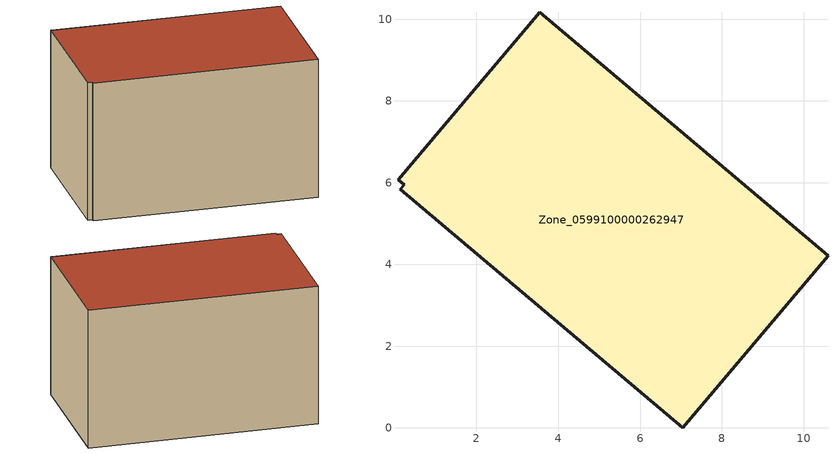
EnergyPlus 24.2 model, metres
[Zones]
Zone_0599100000262947
 floor ground (C_G): 0.09,6.07 3.55,10.17 10.6,4.21 7.05,0 0.14,5.84 0.23,5.95 z0
 wall outside (C_F): 10.6,4.21 3.55,10.17 0.09,6.07 0.23,5.95 0.14,5.84 7.05,0 10.6,4.21 z0:5.8
 roof outside (C_R): 3.55,10.17 0.09,6.07 0.23,5.95 0.14,5.84 7.05,0 10.6,4.21 z5.8
[BUILDING]
Pand.0599100000262947: North Axis=0; Terrain=City; Loads Convergence Tolerance Value=0.04; Temperature Convergence Tolerance Value=0.4; Solar Distribution=FullExterior; Maximum Number of Warmup Days=25; Minimum Number of Warmup Days=1
[Site:Location]
Rotterdam.The.Hague.AP_ZH_NLD Design_Conditions: Latitude=51.96; Longitude=4.45; Time Zone=1; Elevation=-4.5
[SITE:GROUNDTEMPERATURE:BUILDINGSURFACE]
18, 18, 18, 18, 18, 18, 18, 18, 18, 18, 18, 18
[MATERIAL] Thermal Absorptance=0.9; Solar Absorptance=0.7; Visible Absorptance=0.7
Name | Roughness | Thickness | Conductivity | Density | Specific Heat
G.TC.1946-1964 | MediumSmooth | 0.15 | 1 | 540 | 1210
F.TC.1946-1964 | Rough | 0.3 | 0.857143 | 1920 | 840
R.TC.1946-1964 | MediumRough | 0.2 | 0.235294 | 1500 | 1000
[CONSTRUCTION]
C_G: G.TC.1946-1964
C_F: F.TC.1946-1964
C_R: R.TC.1946-1964
[ZONE]
Zone_0599100000262947: Type=1; Multiplier=1; Ceiling Height=Autocalculate; Volume=Autocalculate; Floor Area=autocalculate; Part of Total Floor Area=Yes
[ZONEINFILTRATION:DESIGNFLOWRATE]
Infil_Zone_0599100000262947: Zone or ZoneList or Space or SpaceList=Zone_0599100000262947; Schedule=AlwaysOn; Design Flow Rate Calculation Method=Flow/Area; Flow Rate per Floor Area=0.003; Constant Term Coefficient=1; Temperature Term Coefficient=0; Velocity Term Coefficient=0; Velocity Squared Term Coefficient=0
[HVACTEMPLATE:ZONE:IDEALLOADSAIRSYSTEM]
Zone_0599100000262947: Maximum Heating Supply Air Temperature=50; Minimum Cooling Supply Air Temperature=13; Maximum Heating Supply Air Humidity Ratio=0.0156; Minimum Cooling Supply Air Humidity Ratio=0.0077; Heating Limit=NoLimit; Cooling Limit=NoLimit; Dehumidification Control Type=ConstantSensibleHeatRatio; Cooling Sensible Heat Ratio=0.7; Dehumidification Setpoint=60; Humidification Control Type=None; Humidification Setpoint=30; Outdoor Air Method=None; Outdoor Air Flow Rate per Person=0.00944; Outdoor Air Flow Rate per Zone Floor Area=0; Outdoor Air Flow Rate per Zone=0; Demand Controlled Ventilation Type=None; Outdoor Air Economizer Type=NoEconomizer; Heat Recovery Type=None; Sensible Heat Recovery Effectiveness=0.7; Latent Heat Recovery Effectiveness=0.65
[ZONECONTROL:THERMOSTAT]
ThermostatControl_Zone_0599100000262947: Zone or ZoneList=Zone_0599100000262947; Control Type Schedule=DualSetpointControlType; Control 1=Thermostat_Zone_0599100000262947; Temperature Difference Between Cutout And Setpoint=0
[THERMOSTATSETPOINT:DUALSETPOINT]
Thermostat_Zone_0599100000262947: Heating Setpoint Temperature Schedule=HeatingSetpoint_Zone_0599100000262947; Cooling Setpoint Temperature Schedule=CoolingSetpoint_Zone_0599100000262947
[SCHEDULE:COMPACT]
HeatingSetpoint_Zone_0599100000262947: Through: 12/31, For: AllDays, Until: 24:00, 21
CoolingSetpoint_Zone_0599100000262947: Through: 12/31, For: AllDays, Until: 24:00, 24
DualSetpointControlType: Through: 12/31, For: AllDays, Until: 24:00, 4
AlwaysOn: Through: 12/31, For: AllDays, Until: 24:00, 1
